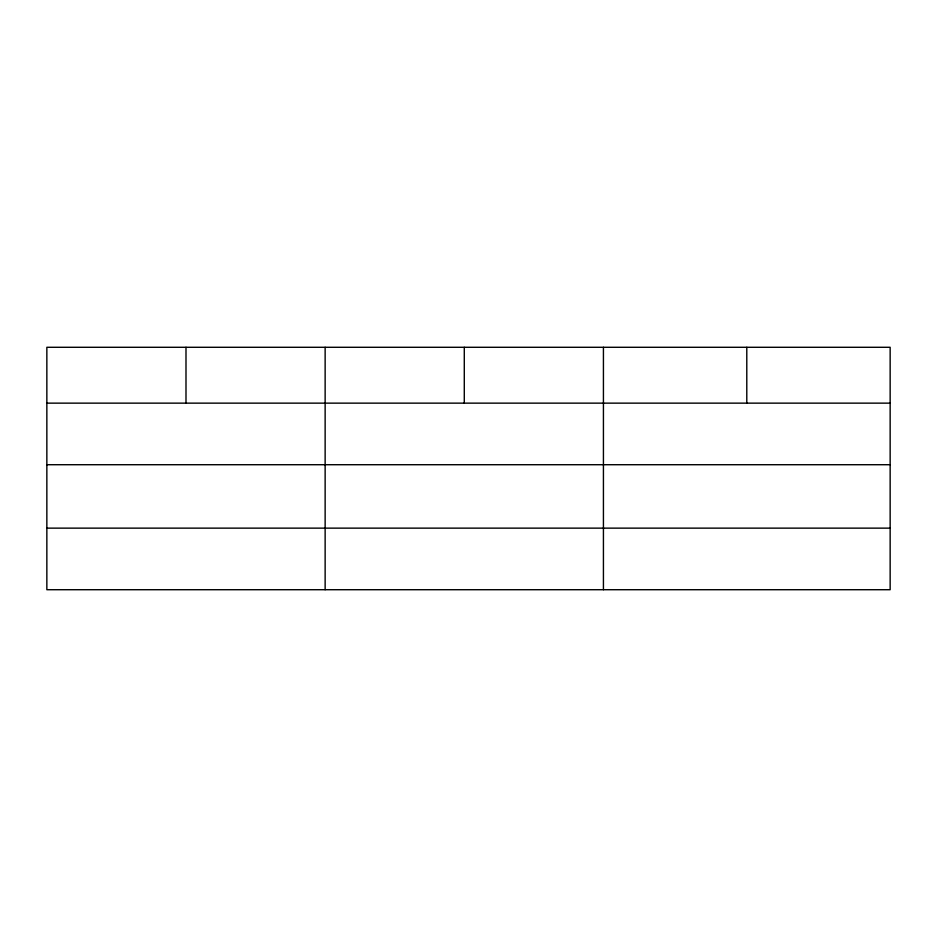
<?xml version="1.0" encoding="UTF-8"?>
<svg xmlns="http://www.w3.org/2000/svg" width="937" height="937" viewBox="0 0 937 937"><rect width="100%" height="100%" fill="white"/><g stroke="black" fill="none" stroke-linecap="round" stroke-linejoin="round"><path stroke-width="1.41" d="M890.15 464.717L890.15 347.287L46.85 347.287L46.85 589.713L890.15 589.713L890.15 464.717L46.85 464.717M46.85 403.144L890.15 403.144M46.85 528.14L890.15 528.14M746.789 347.287L746.789 403.144M603.428 347.287L603.428 589.713M464.283 347.287L464.283 403.144M325.139 347.287L325.139 589.713M185.994 347.287L185.994 403.144"/></g></svg>
